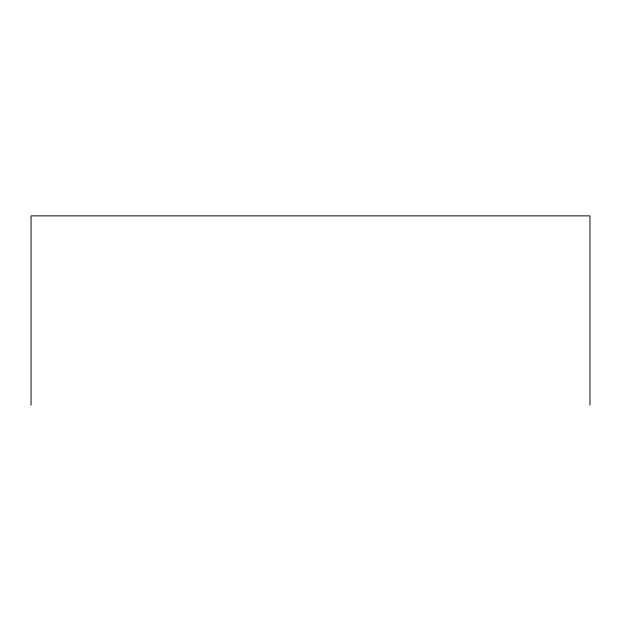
<?xml version="1.0" encoding="UTF-8"?>
<svg xmlns="http://www.w3.org/2000/svg" width="621" height="621" viewBox="0 0 621 621"><rect width="100%" height="100%" fill="white"/><g stroke="black" fill="none" stroke-linecap="round" stroke-linejoin="round"><path stroke-width="0.93" d="M589.95 405.14L589.95 215.86L31.05 215.86L31.05 405.14"/></g></svg>
